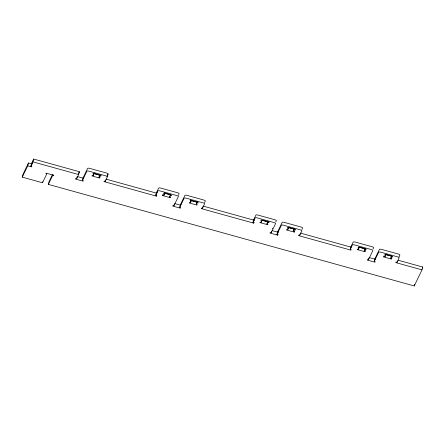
<?xml version="1.0" encoding="UTF-8"?>
<svg xmlns="http://www.w3.org/2000/svg" width="445" height="445" viewBox="0 0 445 445"><rect width="100%" height="100%" fill="white"/><g stroke="black" fill="none" stroke-linecap="round" stroke-linejoin="round"><path stroke-width="0.67" d="M398.13 260.219L422.75 267.056L422.01 269.876L414.239 285.957L48.349 184.38L52.627 175.536L53.6 175.808L53.845 175.297L46.063 173.138L45.818 173.645L46.792 173.917L42.514 182.762L22.25 177.132L22.99 174.312L28.469 162.97L32.363 164.055M22.25 177.132L27.735 165.796L28.469 162.97M27.735 165.796L31.623 166.875L31.868 166.363L30.894 166.096L31.634 163.276L33.681 159.043L79.394 171.737L78.659 174.557L76.612 178.784L75.639 178.517L75.394 179.023L83.176 181.187L83.421 180.676L82.447 180.409L83.187 177.588L87.643 168.36A2.019 0.556 14.7 0 1 89.834 168.394L106.372 172.983A2.019 0.556 14.7 0 1 108.074 174.034L107.334 176.854L105.165 181.338L104.191 181.071L103.946 181.577L156.473 196.156L156.718 195.65L155.744 195.383L156.484 192.557L158.648 188.074A2.019 0.556 14.7 0 1 160.84 188.107L177.377 192.696A2.019 0.556 14.7 0 1 179.079 193.742L178.795 194.32M30.894 166.096L32.941 161.863L33.681 159.043M42.514 182.762L42.809 181.632M48.349 184.38L49.089 181.56L52.293 174.924M52.627 175.536L52.922 174.407M76.612 178.784L77.052 177.093M99.602 175.069L99.013 177.327L99.986 177.599L99.741 178.106L91.959 175.942L92.204 175.436L93.177 175.708L93.767 173.45M93.177 175.708L94.207 173.055M99.013 177.327L99.752 175.803L100.72 176.075L101.021 174.946M105.165 181.338L105.459 180.208M156.473 196.156L156.768 195.027M170.285 194.693L169.695 196.951L170.669 197.218L170.424 197.725L162.642 195.566L162.937 194.437M162.642 195.566L162.887 195.06L163.86 195.327L164.3 193.636M163.86 195.327L164.889 192.679M204.528 202.72L205.34 201.034A2.019 0.556 14.7 0 0 203.638 199.989L187.106 195.394A2.019 0.556 14.7 0 0 184.914 195.366L180.453 204.589L179.713 207.409L180.687 207.682L180.442 208.188L172.66 206.029L172.905 205.518L173.878 205.79L174.323 204.099M196.874 202.075L196.278 204.333L197.252 204.6L197.007 205.106L189.225 202.948L189.47 202.442L190.443 202.709L191.183 201.185L190.21 200.917L190.505 199.788M190.443 202.709L190.888 201.018M196.278 204.333L197.313 201.68M275.789 221.899L276.345 220.748A2.019 0.556 14.7 0 0 274.643 219.702L258.111 215.107A2.019 0.556 14.7 0 0 255.919 215.074L253.75 219.563L253.01 222.383L253.984 222.656L253.739 223.162L201.212 208.577L201.457 208.071L202.431 208.343L202.876 206.647M253.739 223.162L254.034 222.033M267.701 221.132L266.961 223.952L267.935 224.224L267.69 224.731L259.908 222.572L260.153 222.061L261.126 222.333L261.571 220.642M266.961 223.952L267.701 222.428L268.669 222.7L268.969 221.571M301.927 229.442L302.606 228.04A2.019 0.556 14.7 0 0 300.909 226.989L284.372 222.4A2.019 0.556 14.7 0 0 282.18 222.367L277.719 231.595L276.985 234.415L277.953 234.682L277.708 235.194L269.926 233.03L270.176 232.524L271.144 232.796L271.444 231.667M277.708 235.194L278.003 234.064M294.139 229.075L293.55 231.333L294.523 231.606L294.279 232.112L286.497 229.954L286.741 229.442L287.715 229.715L288.304 227.456M293.55 231.333L294.579 228.68M294.279 232.112L294.573 230.983M373.055 248.905L373.611 247.748A2.019 0.556 14.7 0 0 371.914 246.702L355.377 242.113A2.019 0.556 14.7 0 0 353.185 242.08L351.016 246.563L350.276 249.389L351.25 249.656L351.005 250.162L298.484 235.583L298.728 235.077L299.702 235.344L299.997 234.215M365.796 248.966L364.956 251.737L357.174 249.573L357.418 249.066L358.392 249.334L358.987 247.081M365.2 251.225L364.233 250.958L364.822 248.699M364.233 250.958L365.262 248.304M399.332 256.164L399.877 255.041A2.019 0.556 14.7 0 0 398.175 253.995L381.638 249.406A2.019 0.556 14.7 0 0 379.446 249.372L374.99 258.595L374.251 261.415L375.224 261.688L374.979 262.194L367.197 260.036L367.442 259.53L368.416 259.797L368.855 258.106M391.405 256.081L390.816 258.339L391.789 258.606L391.544 259.112L383.762 256.954L384.057 255.825M383.762 256.954L384.007 256.448L384.981 256.715L385.426 255.024M384.981 256.715L386.01 254.067M422.01 269.876L395.75 262.583L395.994 262.077L396.968 262.35L397.263 261.221M414.239 285.957L414.679 284.266M78.498 173.583L78.882 172.793M79.01 172.527L79.394 171.737M82.447 180.409L86.909 171.18A2.019 0.556 14.7 0 1 89.1 171.214L105.632 175.803A2.019 0.556 14.7 0 1 107.334 176.854M100.72 176.075L100.971 175.564L93.189 173.405L92.944 173.912L93.912 174.184M106.989 176.276L107.123 175.992M107.529 175.152L108.074 174.034M155.744 195.383L157.914 190.894A2.019 0.556 14.7 0 1 160.105 190.927L176.637 195.516A2.019 0.556 14.7 0 1 178.339 196.568L173.878 205.79M169.695 196.951L170.429 195.427L171.403 195.694L171.648 195.188L163.866 193.03L163.621 193.536L164.594 193.809M178.239 195.472L178.517 194.899M179.713 207.409L184.174 198.186A2.019 0.556 14.7 0 1 186.366 198.22L202.903 202.809A2.019 0.556 14.7 0 1 204.6 203.855L202.431 208.343M190.21 200.917L190.454 200.411L198.236 202.57L197.992 203.076L197.018 202.809M253.01 222.383L255.18 217.9A2.019 0.556 14.7 0 1 257.371 217.928L273.909 222.522A2.019 0.556 14.7 0 1 275.605 223.568L271.144 232.796M261.126 222.333L261.86 220.809L260.892 220.536L261.137 220.03L268.919 222.194L268.669 222.7M272.44 228.819L272.718 228.24M276.985 234.415L281.44 225.187A2.019 0.556 14.7 0 1 283.632 225.22L300.169 229.809A2.019 0.556 14.7 0 1 301.866 230.86L299.702 235.344M287.715 229.715L288.449 228.19L287.476 227.918L287.72 227.412L295.502 229.57L295.257 230.082L294.284 229.809M350.276 249.389L352.446 244.9A2.019 0.556 14.7 0 1 354.637 244.934L371.175 249.523A2.019 0.556 14.7 0 1 372.871 250.574L368.416 259.797M358.392 249.334L359.132 247.815L358.158 247.542L358.403 247.036L366.185 249.194L365.94 249.701L364.967 249.434M374.251 261.415L378.712 252.193A2.019 0.556 14.7 0 1 380.898 252.226L397.435 256.815A2.019 0.556 14.7 0 1 399.137 257.861L396.968 262.35M390.816 258.339L391.555 256.815L392.523 257.082L392.774 256.576L384.992 254.418L384.741 254.924L385.715 255.191M398.926 257.004L399.198 256.442M422.266 268.062L422.75 267.056M93.995 173.483L99.185 174.924M164.678 193.108L170.513 194.726M191.261 200.489L197.096 202.108M261.944 220.108L267.779 221.727M289.178 227.668L295.013 229.292M359.21 247.114L365.045 248.733M385.798 254.495L391.633 256.114M156.484 192.557L157.335 192.796M253.75 219.563L254.418 219.747M351.016 246.563L351.745 246.769M105.999 179.118L156.551 193.152M203.265 206.124L254.479 220.342M300.531 233.124L351.088 247.159M32.941 161.863L78.659 174.557M31.634 163.276L32.607 163.543M83.187 177.588L83.855 177.772M180.453 204.589L181.121 204.772M277.719 231.595L278.331 231.762M374.99 258.595L375.658 258.784M77.102 176.476L83.426 178.228M174.857 203.61L180.692 205.234M272.123 230.616L278.448 232.368M369.15 257.549L375.474 259.307"/></g></svg>
